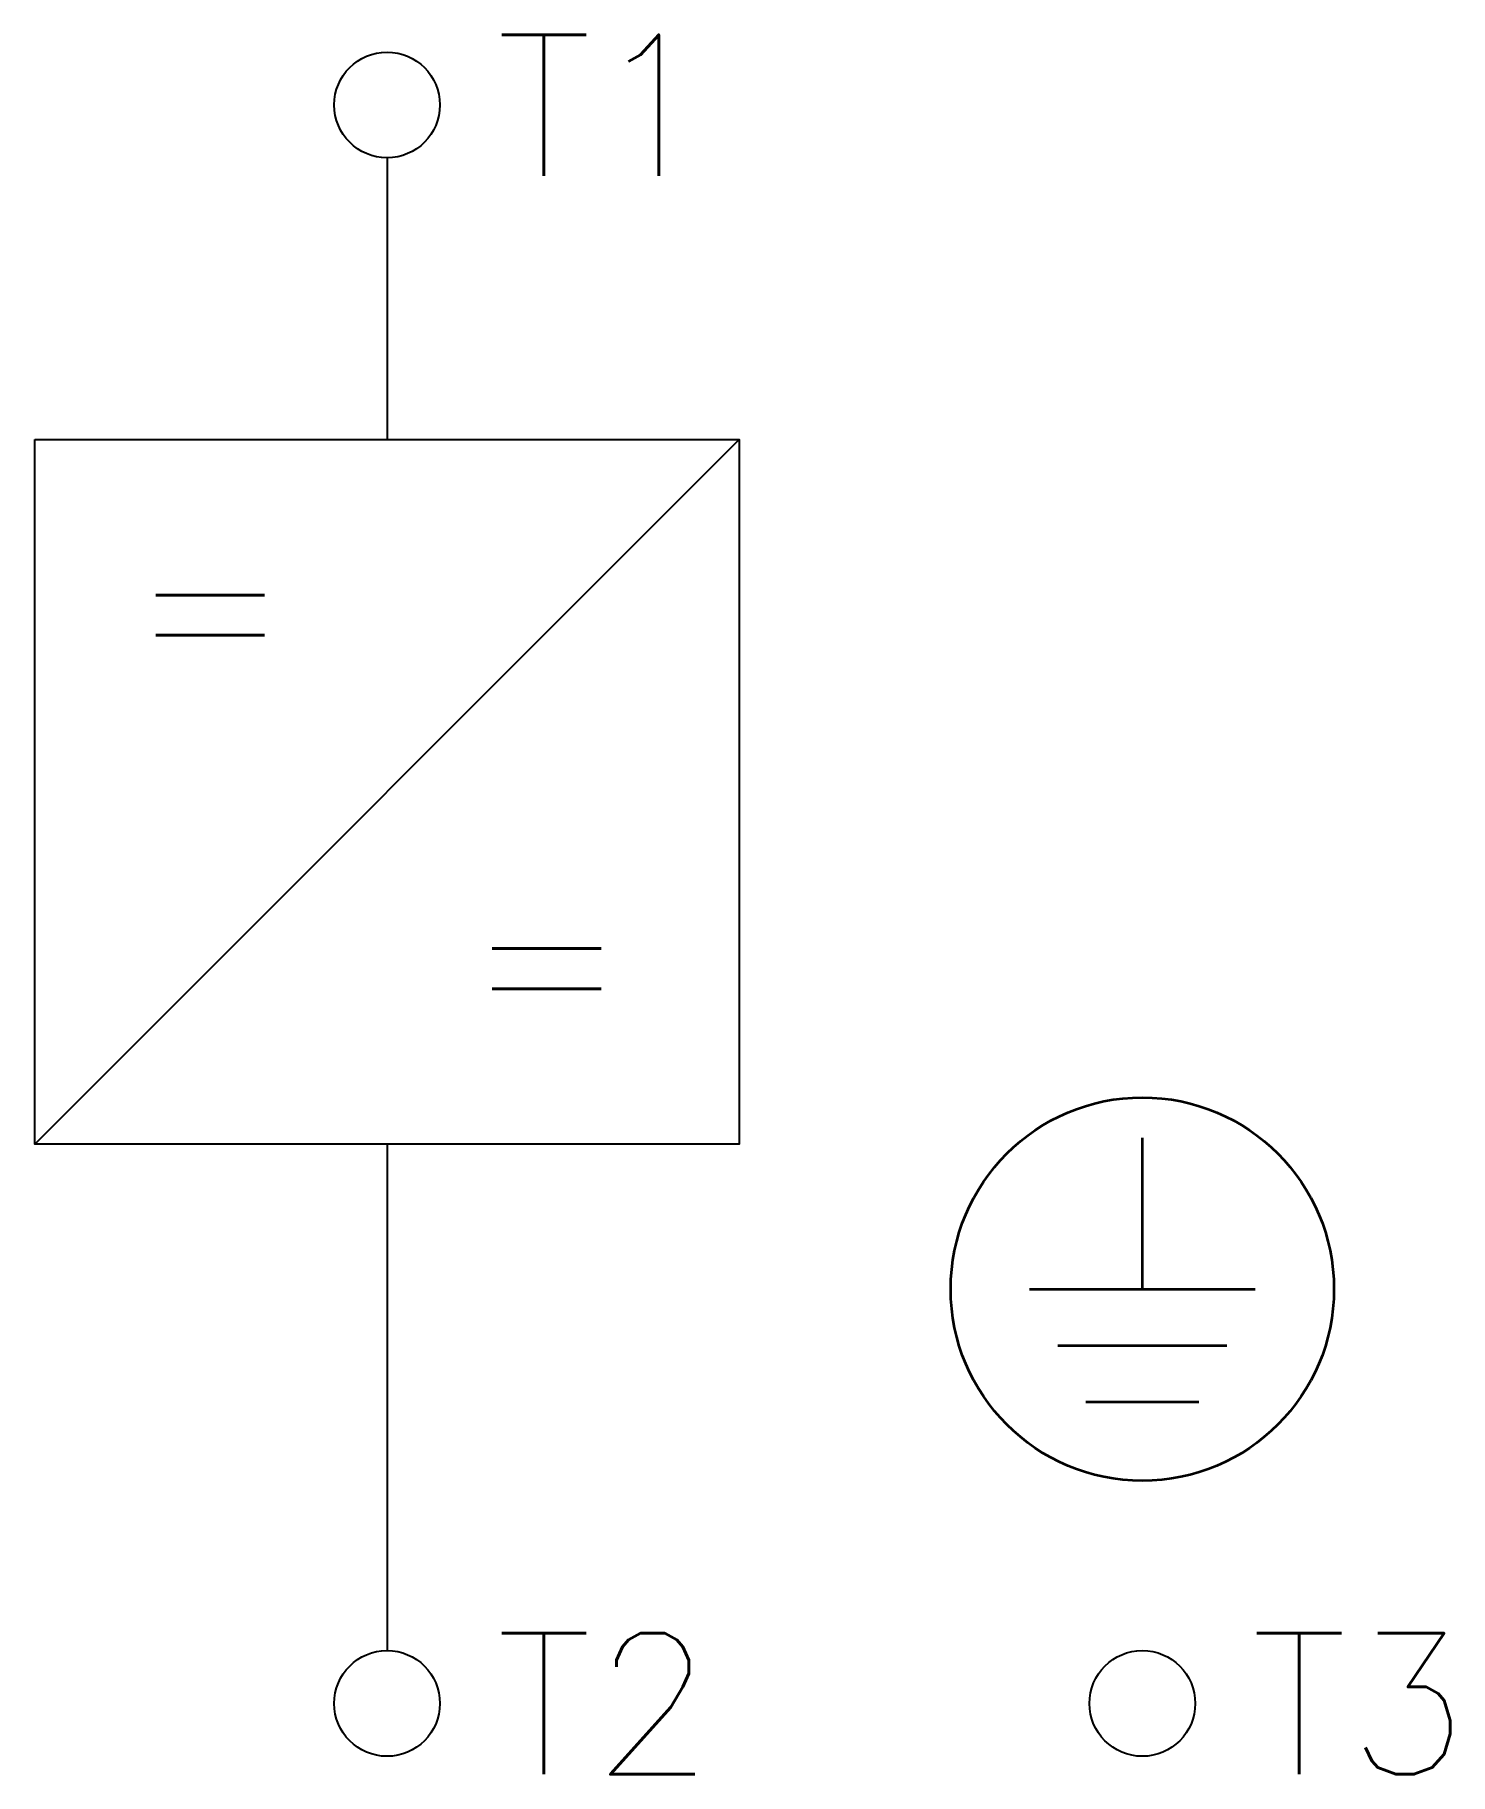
# Model space of a CAD drawing. Header units: millimetres. Extents: x -5 to 15.1, y -24.4 to 0.2.
import ezdxf
from ezdxf.enums import TextEntityAlignment as Align

# ---------------------------------------------------------------- set-up
doc = ezdxf.new("R2010")
doc.units = ezdxf.units.MM
doc.header["$LTSCALE"] = 10
doc.styles.add('ROMANS', font='romans.shx')

msp = doc.modelspace()

# ---------------------------------------------------------------- linework, layer by layer
at = {"color": 7, "linetype": 'Continuous'}
for p, q in [((0, -1.5), (0, -5.5)), ((-5, -15.5), (5, -5.5)), ((0, -15.5), (0, -22.685))]:
    msp.add_line(p, q, dxfattribs=at)
at = {"lineweight": 35}
for p, q in [((10.72, -15.406), (10.72, -17.555)), ((9.12, -17.555), (12.32, -17.555)), ((9.52, -18.355), (11.92, -18.355)), ((9.92, -19.155), (11.52, -19.155))]:
    msp.add_line(p, q, dxfattribs=at)
at = {"color": 7, "linetype": 'Continuous'}
msp.add_lwpolyline([(-5, -5.5), (5, -5.5), (5, -15.5), (-5, -15.5)], close=True, dxfattribs=at)
msp.add_circle((0, -0.75), 0.75, dxfattribs=at)
at = {"lineweight": 35}
msp.add_circle((10.72, -17.555), 2.72, dxfattribs=at)
at = {"linetype": 'Continuous'}
for centre in [(0, -23.435), (10.72, -23.435)]:
    msp.add_circle(centre, 0.75, dxfattribs=at)

# ---------------------------------------------------------------- texts
at = {"linetype": 'Continuous', "style": 'ROMANS'}
for p in [(-3.627, -7.848), (1.151, -12.866)]:
    msp.add_text('=', height=2, dxfattribs=at).set_placement(p, align=Align.MIDDLE_LEFT)
at = {"color": 7, "lineweight": -3, "style": 'ROMANS'}
msp.add_attdef('T1', text='T1', height=2, dxfattribs=at).set_placement((1.541, -0.754), align=Align.MIDDLE_LEFT)
at = {"lineweight": -3, "style": 'ROMANS'}
for tag, text, p in [('T2', 'T2', (1.541, -23.439)), ('T3', 'T3', (12.261, -23.439))]:
    msp.add_attdef(tag, text=text, height=2, dxfattribs=at).set_placement(p, align=Align.MIDDLE_LEFT)

doc.saveas('drawing.dxf')
